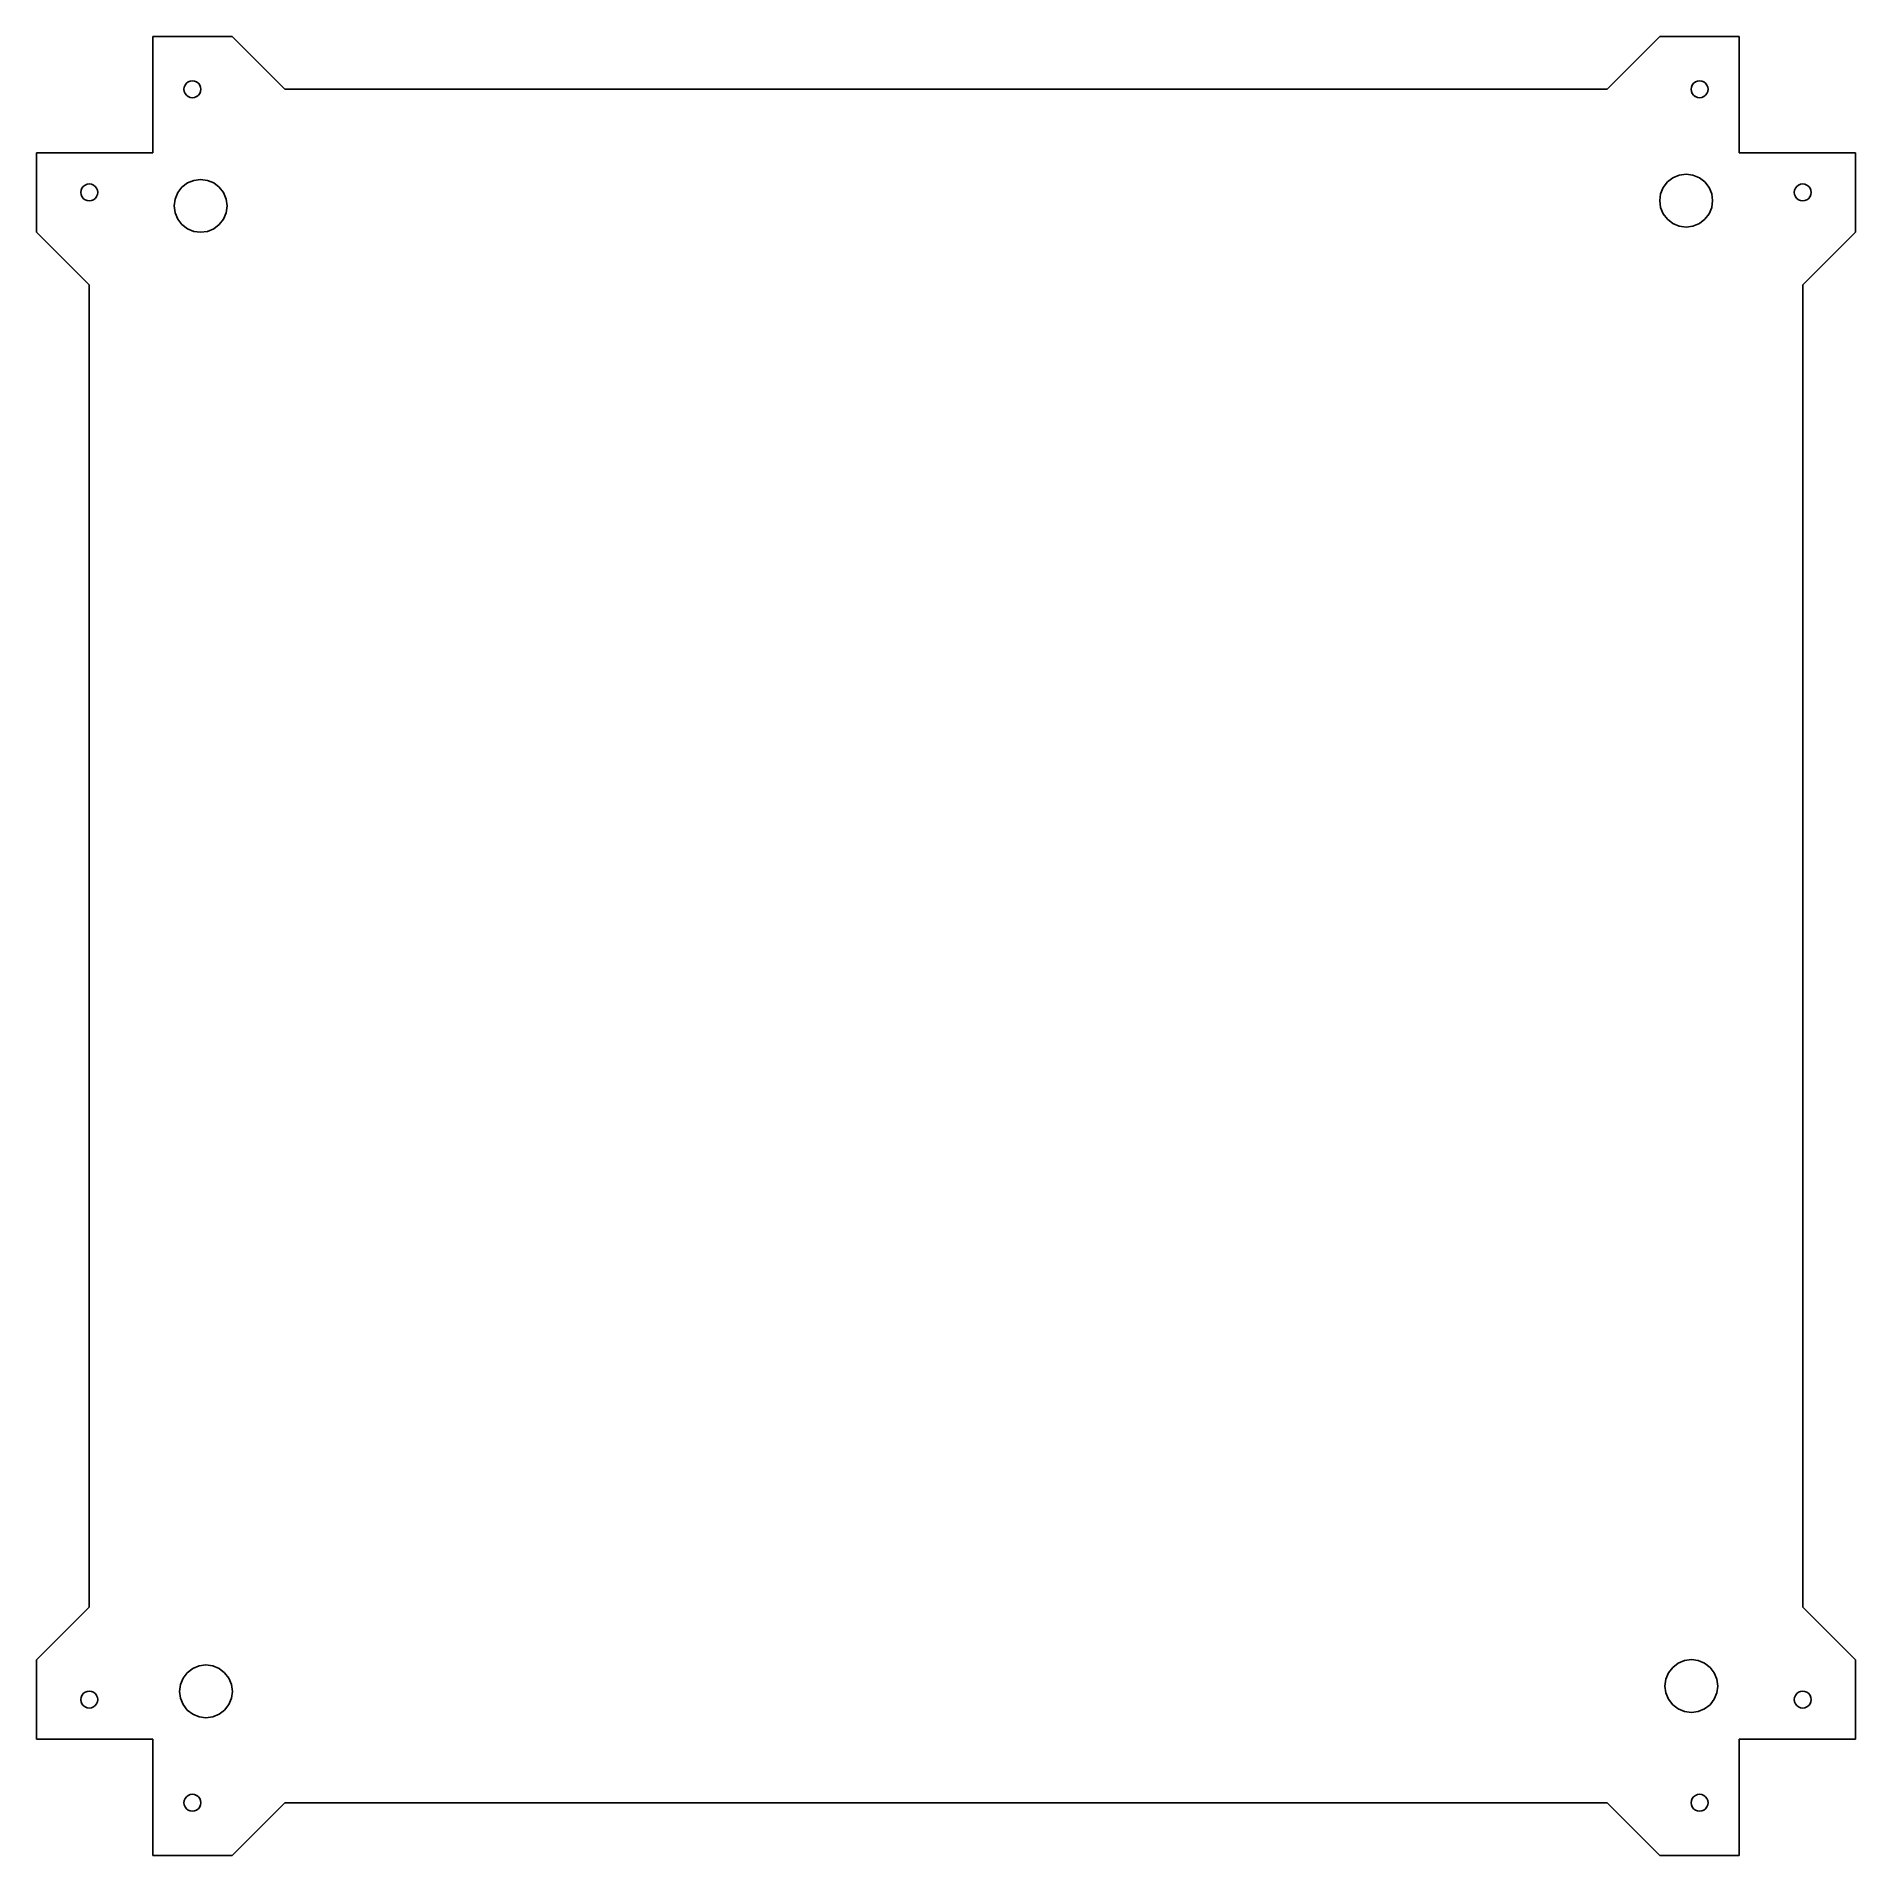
# Model space of a CAD drawing. Header units: metres. Extents: x 2765 to 3109, y 368 to 712.
import ezdxf

# ---------------------------------------------------------------- set-up
doc = ezdxf.new("R2010")
doc.units = ezdxf.units.M

msp = doc.modelspace()

# ---------------------------------------------------------------- linework, layer by layer
at = {"layer": 'GROUP0'}
for p, q in [((2802.17, 712.14, 0), (2787.17, 712.14, 0)), ((2787.17, 690.14, 0), (2787.17, 712.14, 0)), ((2812.17, 702.14, 0), (2802.17, 712.14, 0)), ((3072.17, 712.14, 0), (3062.17, 702.14, 0)), ((3072.17, 712.14, 0), (3087.17, 712.14, 0)), ((3087.17, 712.14, 0), (3087.17, 690.14, 0)), ((2793.07, 702.14, 0), (2793.12, 702.55, 0)), ((2793.12, 701.72, 0), (2793.07, 702.14, 0)), ((2793.12, 702.55, 0), (2793.28, 702.94, 0)), ((2793.28, 702.94, 0), (2793.53, 703.27, 0)), ((2793.53, 703.27, 0), (2793.87, 703.52, 0)), ((2793.87, 703.52, 0), (2794.25, 703.68, 0)), ((2794.25, 703.68, 0), (2794.67, 703.74, 0)), ((2794.67, 703.74, 0), (2795.08, 703.68, 0)), ((2795.08, 703.68, 0), (2795.47, 703.52, 0)), ((2795.47, 703.52, 0), (2795.49, 703.5, 0)), ((2795.49, 703.5, 0), (2795.8, 703.27, 0)), ((2795.8, 703.27, 0), (2796.05, 702.94, 0)), ((2796.05, 702.94, 0), (2796.21, 702.55, 0)), ((2796.21, 702.55, 0), (2796.27, 702.14, 0)), ((2796.27, 702.14, 0), (2796.21, 701.72, 0)), ((2812.17, 702.14, 0), (3062.17, 702.14, 0)), ((3078.07, 702.14, 0), (3078.12, 702.55, 0)), ((3078.12, 701.72, 0), (3078.07, 702.14, 0)), ((3078.12, 702.55, 0), (3078.28, 702.94, 0)), ((3078.28, 702.94, 0), (3078.53, 703.27, 0)), ((3078.53, 703.27, 0), (3078.84, 703.5, 0)), ((3078.84, 703.5, 0), (3078.87, 703.52, 0)), ((3078.87, 703.52, 0), (3079.25, 703.68, 0)), ((3079.25, 703.68, 0), (3079.67, 703.74, 0)), ((3079.67, 703.74, 0), (3080.08, 703.68, 0)), ((3080.08, 703.68, 0), (3080.47, 703.52, 0)), ((3080.47, 703.52, 0), (3080.8, 703.27, 0)), ((3080.8, 703.27, 0), (3081.05, 702.94, 0)), ((3081.05, 702.94, 0), (3081.21, 702.55, 0)), ((3081.21, 702.55, 0), (3081.27, 702.14, 0)), ((3081.27, 702.14, 0), (3081.21, 701.72, 0)), ((2793.28, 701.34, 0), (2793.12, 701.72, 0)), ((2793.53, 701, 0), (2793.28, 701.34, 0)), ((2793.87, 700.75, 0), (2793.53, 701, 0)), ((2794.25, 700.59, 0), (2793.87, 700.75, 0)), ((2794.67, 700.54, 0), (2794.25, 700.59, 0)), ((2795.08, 700.59, 0), (2794.67, 700.54, 0)), ((2795.47, 700.75, 0), (2795.08, 700.59, 0)), ((2795.49, 700.77, 0), (2795.47, 700.75, 0)), ((2795.8, 701, 0), (2795.49, 700.77, 0)), ((2796.05, 701.34, 0), (2795.8, 701, 0)), ((2796.21, 701.72, 0), (2796.05, 701.34, 0)), ((3078.28, 701.34, 0), (3078.12, 701.72, 0)), ((3078.53, 701, 0), (3078.28, 701.34, 0)), ((3078.84, 700.77, 0), (3078.53, 701, 0)), ((3078.87, 700.75, 0), (3078.84, 700.77, 0)), ((3079.25, 700.59, 0), (3078.87, 700.75, 0)), ((3079.67, 700.54, 0), (3079.25, 700.59, 0)), ((3080.08, 700.59, 0), (3079.67, 700.54, 0)), ((3080.47, 700.75, 0), (3080.08, 700.59, 0)), ((3080.8, 701, 0), (3080.47, 700.75, 0)), ((3081.05, 701.34, 0), (3080.8, 701, 0)), ((3081.21, 701.72, 0), (3081.05, 701.34, 0)), ((2765.17, 675.14, 0), (2765.17, 690.14, 0)), ((2765.17, 690.14, 0), (2787.17, 690.14, 0)), ((3087.17, 690.14, 0), (3109.17, 690.14, 0)), ((3109.17, 690.14, 0), (3109.17, 675.14, 0)), ((2794.92, 684.91, 0), (2793.72, 684.42, 0)), ((2796.22, 685.09, 0), (2794.92, 684.91, 0)), ((2797.51, 684.91, 0), (2796.22, 685.09, 0)), ((2798.72, 684.42, 0), (2797.51, 684.91, 0)), ((3073.58, 684.62, 0), (3072.79, 683.59, 0)), ((3074.62, 685.42, 0), (3073.58, 684.62, 0)), ((3075.82, 685.91, 0), (3074.62, 685.42, 0)), ((3077.12, 686.09, 0), (3075.82, 685.91, 0)), ((3078.41, 685.91, 0), (3077.12, 686.09, 0)), ((3079.62, 685.42, 0), (3078.41, 685.91, 0)), ((3080.65, 684.62, 0), (3079.62, 685.42, 0)), ((3081.45, 683.59, 0), (3080.65, 684.62, 0)), ((2773.57, 682.64, 0), (2773.62, 683.05, 0)), ((2773.62, 682.22, 0), (2773.57, 682.64, 0)), ((2773.62, 683.05, 0), (2773.78, 683.44, 0)), ((2773.78, 681.84, 0), (2773.62, 682.22, 0)), ((2773.78, 683.44, 0), (2774.03, 683.77, 0)), ((2773.8, 681.81, 0), (2773.78, 681.84, 0)), ((2774.03, 681.5, 0), (2773.8, 681.81, 0)), ((2774.03, 683.77, 0), (2774.37, 684.02, 0)), ((2774.37, 681.25, 0), (2774.03, 681.5, 0)), ((2774.37, 684.02, 0), (2774.75, 684.18, 0)), ((2774.75, 681.09, 0), (2774.37, 681.25, 0)), ((2774.75, 684.18, 0), (2775.17, 684.24, 0)), ((2775.17, 684.24, 0), (2775.58, 684.18, 0)), ((2775.58, 684.18, 0), (2775.97, 684.02, 0)), ((2775.97, 681.25, 0), (2775.58, 681.09, 0)), ((2775.97, 684.02, 0), (2776.3, 683.77, 0)), ((2776.3, 681.5, 0), (2775.97, 681.25, 0)), ((2776.3, 683.77, 0), (2776.55, 683.44, 0)), ((2776.53, 681.81, 0), (2776.3, 681.5, 0)), ((2776.55, 681.84, 0), (2776.53, 681.81, 0)), ((2776.55, 683.44, 0), (2776.71, 683.05, 0)), ((2776.71, 682.22, 0), (2776.55, 681.84, 0)), ((2776.71, 683.05, 0), (2776.77, 682.64, 0)), ((2776.77, 682.64, 0), (2776.71, 682.22, 0)), ((2791.39, 681.38, 0), (2791.22, 680.09, 0)), ((2791.89, 682.59, 0), (2791.39, 681.38, 0)), ((2792.68, 683.62, 0), (2791.89, 682.59, 0)), ((2793.72, 684.42, 0), (2792.68, 683.62, 0)), ((2799.75, 683.62, 0), (2798.72, 684.42, 0)), ((2800.55, 682.59, 0), (2799.75, 683.62, 0)), ((2801.05, 681.38, 0), (2800.55, 682.59, 0)), ((2801.22, 680.09, 0), (2801.05, 681.38, 0)), ((3072.29, 682.38, 0), (3072.12, 681.09, 0)), ((3072.79, 683.59, 0), (3072.29, 682.38, 0)), ((3081.95, 682.38, 0), (3081.45, 683.59, 0)), ((3082.12, 681.09, 0), (3081.95, 682.38, 0)), ((3097.57, 682.64, 0), (3097.62, 683.05, 0)), ((3097.62, 682.22, 0), (3097.57, 682.64, 0)), ((3097.62, 683.05, 0), (3097.78, 683.44, 0)), ((3097.78, 681.84, 0), (3097.62, 682.22, 0)), ((3097.78, 683.44, 0), (3098.03, 683.77, 0)), ((3097.8, 681.81, 0), (3097.78, 681.84, 0)), ((3098.03, 681.5, 0), (3097.8, 681.81, 0)), ((3098.03, 683.77, 0), (3098.37, 684.02, 0)), ((3098.37, 681.25, 0), (3098.03, 681.5, 0)), ((3098.37, 684.02, 0), (3098.75, 684.18, 0)), ((3098.75, 681.09, 0), (3098.37, 681.25, 0)), ((3098.75, 684.18, 0), (3099.17, 684.24, 0)), ((3099.17, 684.24, 0), (3099.58, 684.18, 0)), ((3099.58, 684.18, 0), (3099.97, 684.02, 0)), ((3099.97, 681.25, 0), (3099.58, 681.09, 0)), ((3099.97, 684.02, 0), (3100.3, 683.77, 0)), ((3100.3, 681.5, 0), (3099.97, 681.25, 0)), ((3100.3, 683.77, 0), (3100.55, 683.44, 0)), ((3100.53, 681.81, 0), (3100.3, 681.5, 0)), ((3100.55, 681.84, 0), (3100.53, 681.81, 0)), ((3100.55, 683.44, 0), (3100.71, 683.05, 0)), ((3100.71, 682.22, 0), (3100.55, 681.84, 0)), ((3100.71, 683.05, 0), (3100.77, 682.64, 0)), ((3100.77, 682.64, 0), (3100.71, 682.22, 0)), ((2775.17, 681.04, 0), (2774.75, 681.09, 0)), ((2775.58, 681.09, 0), (2775.17, 681.04, 0)), ((2791.22, 680.09, 0), (2791.39, 678.79, 0)), ((2791.39, 678.79, 0), (2791.89, 677.59, 0)), ((2800.55, 677.59, 0), (2801.05, 678.79, 0)), ((2801.05, 678.79, 0), (2801.22, 680.09, 0)), ((3072.12, 681.09, 0), (3072.29, 679.79, 0)), ((3072.29, 679.79, 0), (3072.79, 678.59, 0)), ((3072.79, 678.59, 0), (3073.58, 677.55, 0)), ((3080.65, 677.55, 0), (3081.45, 678.59, 0)), ((3081.45, 678.59, 0), (3081.95, 679.79, 0)), ((3081.95, 679.79, 0), (3082.12, 681.09, 0)), ((3099.17, 681.04, 0), (3098.75, 681.09, 0)), ((3099.58, 681.09, 0), (3099.17, 681.04, 0)), ((2765.17, 675.14, 0), (2775.17, 665.14, 0)), ((2791.89, 677.59, 0), (2792.68, 676.55, 0)), ((2792.68, 676.55, 0), (2793.72, 675.76, 0)), ((2793.72, 675.76, 0), (2794.92, 675.26, 0)), ((2794.92, 675.26, 0), (2796.22, 675.09, 0)), ((2796.22, 675.09, 0), (2797.51, 675.26, 0)), ((2797.51, 675.26, 0), (2798.72, 675.76, 0)), ((2798.72, 675.76, 0), (2799.75, 676.55, 0)), ((2799.75, 676.55, 0), (2800.55, 677.59, 0)), ((3073.58, 677.55, 0), (3074.62, 676.76, 0)), ((3074.62, 676.76, 0), (3075.82, 676.26, 0)), ((3075.82, 676.26, 0), (3077.12, 676.09, 0)), ((3077.12, 676.09, 0), (3078.41, 676.26, 0)), ((3078.41, 676.26, 0), (3079.62, 676.76, 0)), ((3079.62, 676.76, 0), (3080.65, 677.55, 0)), ((3099.17, 665.14, 0), (3109.17, 675.14, 0)), ((2775.17, 415.14, 0), (2775.17, 665.14, 0)), ((3099.17, 665.14, 0), (3099.17, 415.14, 0)), ((2775.17, 415.14, 0), (2765.17, 405.14, 0)), ((3109.17, 405.14, 0), (3099.17, 415.14, 0)), ((2765.17, 405.14, 0), (2765.17, 390.14, 0)), ((2793.68, 402.72, 0), (2792.89, 401.69, 0)), ((2794.72, 403.52, 0), (2793.68, 402.72, 0)), ((2795.92, 404.01, 0), (2794.72, 403.52, 0)), ((2797.22, 404.19, 0), (2795.92, 404.01, 0)), ((2798.51, 404.01, 0), (2797.22, 404.19, 0)), ((2799.72, 403.52, 0), (2798.51, 404.01, 0)), ((2800.75, 402.72, 0), (2799.72, 403.52, 0)), ((2801.55, 401.69, 0), (2800.75, 402.72, 0)), ((3073.79, 402.69, 0), (3073.29, 401.48, 0)), ((3074.58, 403.72, 0), (3073.79, 402.69, 0)), ((3075.62, 404.52, 0), (3074.58, 403.72, 0)), ((3076.82, 405.01, 0), (3075.62, 404.52, 0)), ((3078.12, 405.19, 0), (3076.82, 405.01, 0)), ((3079.41, 405.01, 0), (3078.12, 405.19, 0)), ((3080.62, 404.52, 0), (3079.41, 405.01, 0)), ((3081.65, 403.72, 0), (3080.62, 404.52, 0)), ((3082.45, 402.69, 0), (3081.65, 403.72, 0)), ((3082.95, 401.48, 0), (3082.45, 402.69, 0)), ((3109.17, 405.14, 0), (3109.17, 390.14, 0)), ((2774.37, 399.02, 0), (2774.75, 399.18, 0)), ((2774.75, 399.18, 0), (2775.17, 399.24, 0)), ((2775.17, 399.24, 0), (2775.58, 399.18, 0)), ((2775.58, 399.18, 0), (2775.97, 399.02, 0)), ((2792.39, 400.48, 0), (2792.22, 399.19, 0)), ((2792.22, 399.19, 0), (2792.39, 397.89, 0)), ((2792.89, 401.69, 0), (2792.39, 400.48, 0)), ((2802.05, 400.48, 0), (2801.55, 401.69, 0)), ((2802.22, 399.19, 0), (2802.05, 400.48, 0)), ((2802.05, 397.89, 0), (2802.22, 399.19, 0)), ((3073.29, 401.48, 0), (3073.12, 400.19, 0)), ((3073.12, 400.19, 0), (3073.29, 398.89, 0)), ((3083.12, 400.19, 0), (3082.95, 401.48, 0)), ((3082.95, 398.89, 0), (3083.12, 400.19, 0)), ((3098.37, 399.02, 0), (3098.75, 399.18, 0)), ((3098.75, 399.18, 0), (3099.17, 399.24, 0)), ((3099.17, 399.24, 0), (3099.58, 399.18, 0)), ((3099.58, 399.18, 0), (3099.97, 399.02, 0)), ((2773.57, 397.64, 0), (2773.62, 398.05, 0)), ((2773.62, 397.22, 0), (2773.57, 397.64, 0)), ((2773.62, 398.05, 0), (2773.78, 398.44, 0)), ((2773.78, 396.84, 0), (2773.62, 397.22, 0)), ((2773.78, 398.44, 0), (2773.8, 398.46, 0)), ((2774.03, 396.5, 0), (2773.78, 396.84, 0)), ((2773.8, 398.46, 0), (2774.03, 398.77, 0)), ((2774.03, 398.77, 0), (2774.37, 399.02, 0)), ((2774.37, 396.25, 0), (2774.03, 396.5, 0)), ((2774.75, 396.09, 0), (2774.37, 396.25, 0)), ((2775.17, 396.04, 0), (2774.75, 396.09, 0)), ((2775.58, 396.09, 0), (2775.17, 396.04, 0)), ((2775.97, 396.25, 0), (2775.58, 396.09, 0)), ((2775.97, 399.02, 0), (2776.3, 398.77, 0)), ((2776.3, 396.5, 0), (2775.97, 396.25, 0)), ((2776.3, 398.77, 0), (2776.53, 398.46, 0)), ((2776.55, 396.84, 0), (2776.3, 396.5, 0)), ((2776.53, 398.46, 0), (2776.55, 398.44, 0)), ((2776.55, 398.44, 0), (2776.71, 398.05, 0)), ((2776.71, 397.22, 0), (2776.55, 396.84, 0)), ((2776.71, 398.05, 0), (2776.77, 397.64, 0)), ((2776.77, 397.64, 0), (2776.71, 397.22, 0)), ((2792.39, 397.89, 0), (2792.89, 396.69, 0)), ((2792.89, 396.69, 0), (2793.68, 395.65, 0)), ((2793.68, 395.65, 0), (2794.72, 394.86, 0)), ((2799.72, 394.86, 0), (2800.75, 395.65, 0)), ((2800.75, 395.65, 0), (2801.55, 396.69, 0)), ((2801.55, 396.69, 0), (2802.05, 397.89, 0)), ((3073.29, 398.89, 0), (3073.79, 397.69, 0)), ((3073.79, 397.69, 0), (3074.58, 396.65, 0)), ((3074.58, 396.65, 0), (3075.62, 395.86, 0)), ((3075.62, 395.86, 0), (3076.82, 395.36, 0)), ((3079.41, 395.36, 0), (3080.62, 395.86, 0)), ((3080.62, 395.86, 0), (3081.65, 396.65, 0)), ((3081.65, 396.65, 0), (3082.45, 397.69, 0)), ((3082.45, 397.69, 0), (3082.95, 398.89, 0)), ((3097.57, 397.64, 0), (3097.62, 398.05, 0)), ((3097.62, 397.22, 0), (3097.57, 397.64, 0)), ((3097.62, 398.05, 0), (3097.78, 398.44, 0)), ((3097.78, 396.84, 0), (3097.62, 397.22, 0)), ((3097.78, 398.44, 0), (3098.03, 398.77, 0)), ((3098.03, 396.5, 0), (3097.78, 396.84, 0)), ((3098.03, 398.77, 0), (3098.37, 399.02, 0)), ((3098.37, 396.25, 0), (3098.03, 396.5, 0)), ((3098.75, 396.09, 0), (3098.37, 396.25, 0)), ((3099.17, 396.04, 0), (3098.75, 396.09, 0)), ((3099.58, 396.09, 0), (3099.17, 396.04, 0)), ((3099.97, 396.25, 0), (3099.58, 396.09, 0)), ((3099.97, 399.02, 0), (3100.3, 398.77, 0)), ((3100.3, 396.5, 0), (3099.97, 396.25, 0)), ((3100.3, 398.77, 0), (3100.55, 398.44, 0)), ((3100.55, 396.84, 0), (3100.3, 396.5, 0)), ((3100.55, 398.44, 0), (3100.71, 398.05, 0)), ((3100.71, 397.22, 0), (3100.55, 396.84, 0)), ((3100.71, 398.05, 0), (3100.77, 397.64, 0)), ((3100.77, 397.64, 0), (3100.71, 397.22, 0)), ((2794.72, 394.86, 0), (2795.92, 394.36, 0)), ((2795.92, 394.36, 0), (2797.22, 394.19, 0)), ((2797.22, 394.19, 0), (2798.51, 394.36, 0)), ((2798.51, 394.36, 0), (2799.72, 394.86, 0)), ((3076.82, 395.36, 0), (3078.12, 395.19, 0)), ((3078.12, 395.19, 0), (3079.41, 395.36, 0)), ((2787.17, 390.14, 0), (2765.17, 390.14, 0)), ((2787.17, 368.14), (2787.17, 390.14, 0)), ((3087.17, 390.14, 0), (3087.17, 368.14, 0)), ((3109.17, 390.14, 0), (3087.17, 390.14, 0)), ((2793.07, 378.14, 0), (2793.12, 378.55, 0)), ((2793.12, 378.55, 0), (2793.28, 378.94, 0)), ((2793.28, 378.94, 0), (2793.53, 379.27, 0)), ((2793.53, 379.27, 0), (2793.87, 379.52, 0)), ((2793.87, 379.52, 0), (2794.25, 379.68, 0)), ((2794.25, 379.68, 0), (2794.67, 379.74, 0)), ((2794.67, 379.74, 0), (2795.08, 379.68, 0)), ((2795.08, 379.68, 0), (2795.47, 379.52, 0)), ((2795.47, 379.52, 0), (2795.49, 379.5, 0)), ((2795.49, 379.5, 0), (2795.8, 379.27, 0)), ((2795.8, 379.27, 0), (2796.05, 378.94, 0)), ((2796.05, 378.94, 0), (2796.21, 378.55, 0)), ((2796.21, 378.55, 0), (2796.27, 378.14, 0)), ((3078.07, 378.14, 0), (3078.12, 378.55, 0)), ((3078.12, 378.55, 0), (3078.28, 378.94, 0)), ((3078.28, 378.94, 0), (3078.53, 379.27, 0)), ((3078.53, 379.27, 0), (3078.87, 379.52, 0)), ((3078.87, 379.52, 0), (3079.25, 379.68, 0)), ((3079.25, 379.68, 0), (3079.67, 379.74, 0)), ((3079.67, 379.74, 0), (3080.08, 379.68, 0)), ((3080.08, 379.68, 0), (3080.47, 379.52, 0)), ((3080.47, 379.52, 0), (3080.8, 379.27, 0)), ((3080.8, 379.27, 0), (3081.05, 378.94, 0)), ((3081.05, 378.94, 0), (3081.21, 378.55, 0)), ((3081.21, 378.55, 0), (3081.27, 378.14, 0)), ((2793.12, 377.72, 0), (2793.07, 378.14, 0)), ((2793.28, 377.34, 0), (2793.12, 377.72, 0)), ((2793.53, 377, 0), (2793.28, 377.34, 0)), ((2793.87, 376.75, 0), (2793.53, 377, 0)), ((2794.25, 376.59, 0), (2793.87, 376.75, 0)), ((2794.67, 376.54, 0), (2794.25, 376.59, 0)), ((2795.08, 376.59, 0), (2794.67, 376.54, 0)), ((2795.47, 376.75, 0), (2795.08, 376.59, 0)), ((2795.49, 376.77, 0), (2795.47, 376.75, 0)), ((2795.8, 377, 0), (2795.49, 376.77, 0)), ((2796.05, 377.34, 0), (2795.8, 377, 0)), ((2796.21, 377.72, 0), (2796.05, 377.34, 0)), ((2796.27, 378.14, 0), (2796.21, 377.72, 0)), ((2802.17, 368.14, 0), (2812.17, 378.14, 0)), ((3062.17, 378.14, 0), (2812.17, 378.14, 0)), ((3062.17, 378.14, 0), (3072.17, 368.14, 0)), ((3078.12, 377.72, 0), (3078.07, 378.14, 0)), ((3078.28, 377.34, 0), (3078.12, 377.72, 0)), ((3078.53, 377, 0), (3078.28, 377.34, 0)), ((3078.87, 376.75, 0), (3078.53, 377, 0)), ((3079.25, 376.59, 0), (3078.87, 376.75, 0)), ((3079.67, 376.54, 0), (3079.25, 376.59, 0)), ((3080.08, 376.59, 0), (3079.67, 376.54, 0)), ((3080.47, 376.75, 0), (3080.08, 376.59, 0)), ((3080.8, 377, 0), (3080.47, 376.75, 0)), ((3081.05, 377.34, 0), (3080.8, 377, 0)), ((3081.21, 377.72, 0), (3081.05, 377.34, 0)), ((3081.27, 378.14, 0), (3081.21, 377.72, 0)), ((2802.17, 368.14, 0), (2787.17, 368.14)), ((3072.17, 368.14, 0), (3087.17, 368.14, 0))]:
    msp.add_line(p, q, dxfattribs=at)

doc.saveas('drawing.dxf')
